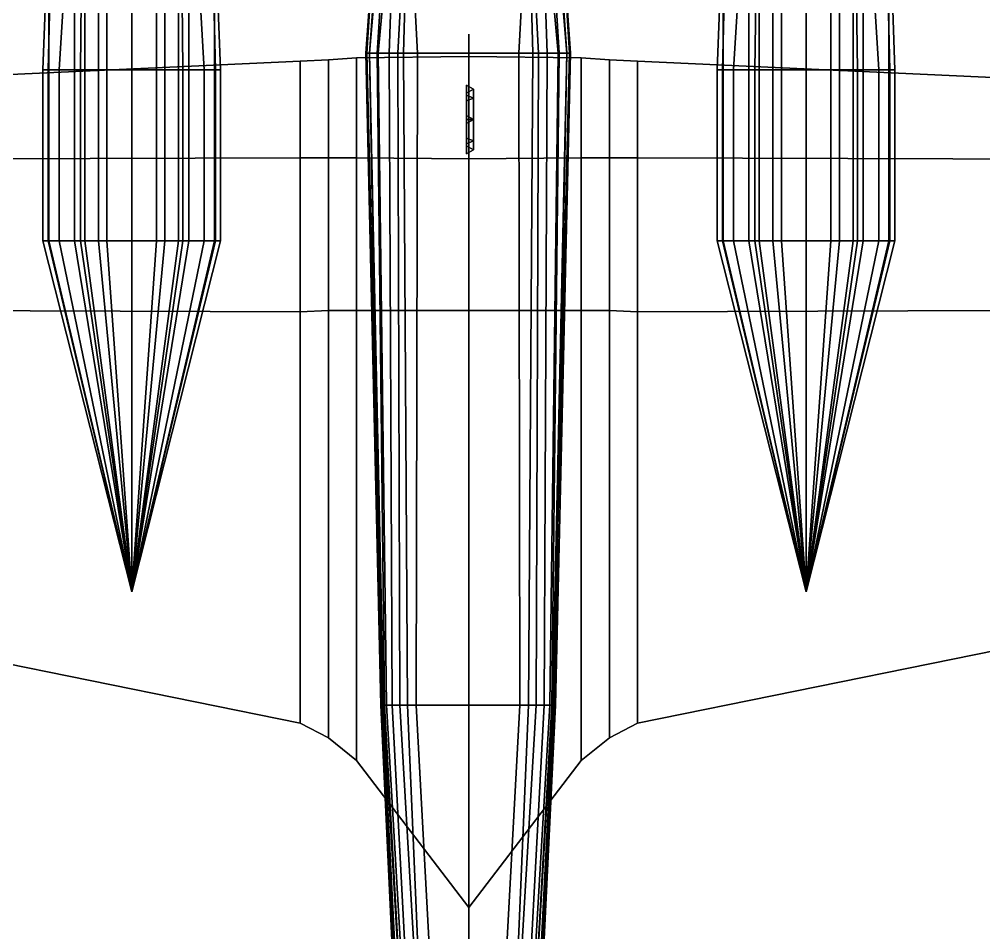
# Model space of a CAD drawing. Header units: millimetres. Extents: x -13.2 to 13.2, y -11.3 to 32.9.
# Drawn here: x -4 to 4.58, y -2.17 to 5.95 of the extents above; entities that cross this region are included whole.
import ezdxf

# ---------------------------------------------------------------- set-up
doc = ezdxf.new("R2010")
doc.units = ezdxf.units.MM
doc.layers.add('w1', color=5, linetype='Continuous')
doc.layers.add('w2', color=5, linetype='Continuous')

msp = doc.modelspace()

# ---------------------------------------------------------------- linework, layer by layer
for points in [[(-0.7979750000000027, 7.287695000000002, -0.6321549999999991), (-0.744110000000008, 7.287695000000002, -1.124635), (-0.8835570000000118, 5.650000000000003, -0.9711539999999996), (-0.9169610000000051, 5.650000000000004, -0.7623789999999995)], [(-0.8056699999999957, 7.287695000000002, 0.03730999999999995), (-0.7979750000000027, 7.287695000000002, -0.6321549999999991), (-0.9169610000000051, 5.650000000000004, -0.7623789999999995), (-0.9086100000000127, 5.650000000000004, 0.3650060000000002)], [(-0.7671950000000088, 7.287695000000002, 0.6221299999999998), (-0.8056699999999957, 7.287695000000002, 0.03730999999999995), (-0.9086100000000127, 5.650000000000004, 0.3650060000000002), (-0.8835570000000118, 5.650000000000003, 0.7825560000000005)], [(-0.744110000000008, 7.287695000000002, -1.124635), (-0.7133299999999922, 7.287695000000002, -1.216974999999999), (-0.8167490000000015, 5.650000000000003, -1.071366), (-0.8835570000000118, 5.650000000000003, -0.9711539999999996)], [(-0.6556175000000011, 7.287695000000002, 0.8760649999999999), (-0.7671950000000088, 7.287695000000002, 0.6221299999999998), (-0.8835570000000118, 5.650000000000003, 0.7825560000000005), (-0.808398000000009, 5.650000000000003, 0.9579270000000006)], [(-0.7133299999999922, 7.287695000000002, -1.216974999999999), (-0.6517700000000045, 7.287695000000002, -1.293925), (-0.7081860000000053, 5.650000000000003, -1.129822999999999), (-0.8167490000000015, 5.650000000000003, -1.071366)], [(-0.5440399999999932, 7.287695000000002, 1.13), (-0.6556175000000011, 7.287695000000002, 0.8760649999999999), (-0.808398000000009, 5.650000000000003, 0.9579270000000006), (-0.6330270000000024, 5.650000000000003, 1.091543000000001)], [(-0.6517700000000045, 7.287695000000002, -1.293925), (-0.5363450000000002, 7.287695000000002, -1.340095), (-0.5829210000000006, 5.650000000000003, -1.179928999999999), (-0.7081860000000053, 5.650000000000003, -1.129822999999999)], [(-0.5440399999999932, 7.287695000000002, 1.13), (-0.5440399999999932, 7.287695000000002, 1.13), (-0.6330270000000024, 5.650000000000003, 1.091543000000001), (-0.4576560000000195, 5.650000000000003, 1.149999999999999)], [(0.5695170000000015, 5.650000000000003, -1.179928999999999), (-0.5829210000000006, 5.650000000000003, -1.179928999999999), (-0.5363450000000002, 7.287695000000002, -1.340095), (0.5255650000000017, 7.287695000000002, -1.340095)], [(0.5332599999999892, 7.287695000000002, 1.13), (-0.5440399999999932, 7.287695000000002, 1.13), (-0.4576560000000195, 5.650000000000003, 1.149999999999999), (0.4442520000000146, 5.650000000000003, 1.149999999999999)], [(0.4442520000000146, 5.650000000000003, 1.149999999999999), (0.6196229999999975, 5.650000000000003, 1.091543000000001), (0.5332599999999892, 7.287695000000002, 1.13)], [(0.6947820000000003, 5.650000000000004, -1.129822999999999), (0.5695170000000015, 5.650000000000003, -1.179928999999999), (0.5255650000000017, 7.287695000000002, -1.340095), (0.6409900000000007, 7.287695000000002, -1.293925)], [(0.6196229999999975, 5.650000000000003, 1.091543000000001), (0.7949940000000041, 5.650000000000004, 0.9579270000000006), (0.6448374999999975, 7.287695000000009, 0.8760649999999999), (0.5332599999999892, 7.287695000000002, 1.13)], [(0.8033449999999965, 5.650000000000004, -1.071366), (0.6947820000000003, 5.650000000000004, -1.129822999999999), (0.6409900000000007, 7.287695000000002, -1.293925), (0.7025499999999884, 7.287695000000002, -1.216974999999999)], [(0.7949940000000041, 5.650000000000004, 0.9579270000000006), (0.8701530000000072, 5.650000000000004, 0.7825560000000005), (0.7564150000000051, 7.287695000000002, 0.6221299999999998), (0.6448374999999975, 7.287695000000009, 0.8760649999999999)], [(0.8701530000000072, 5.650000000000004, -0.9711539999999996), (0.8033449999999965, 5.650000000000004, -1.071366), (0.7025499999999884, 7.287695000000002, -1.216974999999999), (0.7333300000000041, 7.287695000000002, -1.124635)], [(0.9035570000000005, 5.650000000000004, -0.7623789999999996), (0.8701530000000072, 5.650000000000004, -0.9711539999999996), (0.7333300000000041, 7.287695000000002, -1.124635), (0.7871949999999991, 7.287695000000002, -0.6321549999999991)], [(0.8701530000000072, 5.650000000000004, 0.7825560000000005), (0.895206000000008, 5.650000000000004, 0.3650060000000002), (0.794889999999992, 7.287695000000002, 0.03730999999999995), (0.7564150000000051, 7.287695000000002, 0.6221299999999998)], [(0.895206000000008, 5.650000000000004, 0.3650060000000002), (0.9035570000000005, 5.650000000000004, -0.7623789999999996), (0.7871949999999991, 7.287695000000002, -0.6321549999999991), (0.794889999999992, 7.287695000000002, 0.03730999999999995)], [(1.584979435025058e-15, 5.69, 1.14), (1.600899317624749e-15, 5.82, 1.14), (1.599674711270926e-15, 5.81, 2.06), (1.588653254086525e-15, 5.72, 2.06)], [(1.588653254086525e-15, 5.72, 2.06), (1.599674711270926e-15, 5.81, 2.06), (1.600899317624749e-15, 5.82, 1.14), (1.584979435025058e-15, 5.69, 1.14)], [(3.653680331867735e-16, -4.269211774718446, 2.155302274511271), (1.588630792031113e-15, 5.71981657734061, 2.054375038445365), (1.588460099895538e-15, 5.718422724246174, 2.011630210215992), (3.65524390926923e-16, -4.267934974711151, 2.115295874282725)], [(3.65524390926923e-16, -4.267934974711151, 2.115295874282725), (1.588460099895538e-15, 5.718422724246174, 2.011630210215992), (1.588630792031113e-15, 5.71981657734061, 2.054375038445365), (3.653680331867735e-16, -4.269211774718446, 2.155302274511271)], [(-0.9086100000000127, 5.650000000000004, 0.3650060000000002), (-0.9169610000000051, 5.650000000000004, -0.7623789999999995), (-0.7849640000000125, -0.1499999999999981, -0.4825040000000005), (-0.7678680000000038, -0.1499999999999981, 0.6714759999999993)], [(-0.9169610000000051, 5.650000000000004, -0.7623789999999995), (-0.8835570000000118, 5.650000000000004, -0.9711539999999996), (-0.7764160000000203, -0.1499999999999981, -0.6534639999999998), (-0.7849640000000125, -0.1499999999999981, -0.4825040000000005)], [(-0.8835570000000118, 5.650000000000004, 0.7825560000000005), (-0.9086100000000127, 5.650000000000004, 0.3650060000000002), (-0.7678680000000038, -0.1499999999999981, 0.6714759999999993), (-0.7593200000000115, -0.1499999999999981, 0.919368)], [(-0.808398000000009, 5.650000000000004, 0.9579270000000006), (-0.8835570000000118, 5.650000000000004, 0.7825560000000005), (-0.7593200000000115, -0.1499999999999981, 0.919368), (-0.7336760000000107, -0.1499999999999981, 1.004848)], [(-0.8835570000000118, 5.650000000000004, -0.9711539999999996), (-0.8167490000000015, 5.650000000000004, -1.071366), (-0.7507720000000193, -0.1499999999999981, -0.7474919999999994), (-0.7764160000000203, -0.1499999999999981, -0.6534639999999998)], [(-0.8167490000000015, 5.650000000000004, -1.071366), (-0.7081860000000053, 5.650000000000004, -1.129822999999999), (-0.6823880000000087, -0.1499999999999981, -0.8244239999999992), (-0.7507720000000193, -0.1499999999999981, -0.7474919999999994)], [(-0.6330270000000024, 5.650000000000004, 1.091543000000001), (-0.808398000000009, 5.650000000000004, 0.9579270000000006), (-0.7336760000000107, -0.1499999999999981, 1.004848), (-0.6140040000000223, -0.1499999999999981, 1.141616)], [(-0.7081860000000053, 5.650000000000004, -1.129822999999999), (-0.5829210000000006, 5.650000000000004, -1.179928999999999), (-0.5456200000000115, -0.1499999999999981, -0.9099040000000005), (-0.6823880000000087, -0.1499999999999981, -0.8244239999999992)], [(-0.4576560000000195, 5.650000000000004, 1.149999999999999), (-0.6330270000000024, 5.650000000000004, 1.091543000000001), (-0.6140040000000223, -0.1499999999999981, 1.141616), (-0.4686880000000087, -0.1499999999999981, 1.21)], [(0.5314279999999989, -0.1499999999999982, -0.9099040000000005), (-0.5456200000000115, -0.1499999999999981, -0.9099040000000005), (-0.5829210000000006, 5.650000000000004, -1.179928999999999), (0.5695169999999956, 5.650000000000004, -1.179928999999999)], [(0.4442520000000146, 5.650000000000004, 1.149999999999999), (-0.4576560000000195, 5.650000000000004, 1.149999999999999), (-0.4686880000000087, -0.1499999999999981, 1.21), (0.4544959999999959, -0.1499999999999981, 1.21)], [(0.4544959999999959, -0.1499999999999981, 1.21), (0.5998120000000157, -0.1499999999999982, 1.141616), (0.6196229999999975, 5.650000000000004, 1.091543000000001), (0.4442520000000146, 5.650000000000004, 1.149999999999999)], [(0.6681960000000021, -0.1499999999999982, -0.8244239999999992), (0.5314279999999989, -0.1499999999999982, -0.9099040000000005), (0.5695169999999956, 5.650000000000004, -1.179928999999999), (0.6947820000000003, 5.650000000000004, -1.129822999999999)], [(0.5998120000000157, -0.1499999999999982, 1.141616), (0.7194840000000039, -0.1499999999999982, 1.004848), (0.7949940000000041, 5.650000000000004, 0.9579270000000006), (0.6196229999999975, 5.650000000000004, 1.091543000000001)], [(0.7365800000000128, -0.1499999999999982, -0.7474919999999994), (0.6681960000000021, -0.1499999999999982, -0.8244239999999992), (0.6947820000000003, 5.650000000000004, -1.129822999999999), (0.8033449999999965, 5.650000000000004, -1.071366)], [(0.7194840000000039, -0.1499999999999982, 1.004848), (0.745128000000005, -0.1499999999999982, 0.919368), (0.8701530000000072, 5.650000000000004, 0.7825560000000005), (0.7949940000000041, 5.650000000000004, 0.9579270000000006)], [(0.7622240000000137, -0.1499999999999982, -0.6534639999999998), (0.7365800000000128, -0.1499999999999982, -0.7474919999999994), (0.8033449999999965, 5.650000000000004, -1.071366), (0.8701530000000072, 5.650000000000004, -0.9711539999999996)], [(0.745128000000005, -0.1499999999999982, 0.919368), (0.7536759999999972, -0.1499999999999982, 0.6714759999999993), (0.895206000000008, 5.650000000000004, 0.3650060000000002), (0.8701530000000072, 5.650000000000004, 0.7825560000000005)], [(0.7536759999999972, -0.1499999999999982, 0.6714759999999993), (0.7707720000000059, -0.1499999999999982, -0.4825040000000005), (0.9035570000000005, 5.650000000000004, -0.7623789999999996), (0.895206000000008, 5.650000000000004, 0.3650060000000002)], [(0.7707720000000059, -0.1499999999999982, -0.4825040000000005), (0.7622240000000137, -0.1499999999999982, -0.6534639999999998), (0.8701530000000072, 5.650000000000004, -0.9711539999999996), (0.9035570000000005, 5.650000000000004, -0.7623789999999996)], [(-0.01999999999999937, 5.295358983848622, 1.55), (-0.01999999999999936, 5.364641016151378, 1.55), (-0.01999999999999937, 5.275413728348199, 1.334586271651801), (-0.01999999999999938, 5.226423933492535, 1.383576066507465)], [(-0.01999999999999936, 5.364641016151378, 1.55), (0.04000000000000069, 5.33, 1.55), (0.04000000000000068, 5.250918830920368, 1.359081169079633), (-0.01999999999999937, 5.275413728348199, 1.334586271651801)], [(-0.01999999999999938, 5.226423933492536, 1.716423933492536), (-0.01999999999999937, 5.2754137283482, 1.7654137283482), (-0.01999999999999936, 5.364641016151378, 1.55), (-0.01999999999999937, 5.295358983848622, 1.55)], [(-0.01999999999999937, 5.2754137283482, 1.7654137283482), (0.04000000000000068, 5.250918830920368, 1.740918830920368), (0.04000000000000069, 5.33, 1.55), (-0.01999999999999936, 5.364641016151378, 1.55)], [(0.04000000000000069, 5.33, 1.55), (-0.01999999999999937, 5.295358983848622, 1.55), (-0.01999999999999938, 5.226423933492535, 1.383576066507465), (0.04000000000000068, 5.250918830920368, 1.359081169079633)], [(0.04000000000000068, 5.250918830920368, 1.740918830920368), (-0.01999999999999938, 5.226423933492536, 1.716423933492536), (-0.01999999999999937, 5.295358983848622, 1.55), (0.04000000000000069, 5.33, 1.55)], [(-0.01999999999999938, 5.226423933492535, 1.383576066507465), (-0.01999999999999937, 5.275413728348199, 1.334586271651801), (-0.0199999999999994, 5.06, 1.245358983848623), (-0.0199999999999994, 5.06, 1.314641016151379)], [(-0.01999999999999937, 5.275413728348199, 1.334586271651801), (0.04000000000000068, 5.250918830920368, 1.359081169079633), (0.04000000000000088, 5.06, 1.280000000000001), (-0.0199999999999994, 5.06, 1.245358983848623)], [(-0.0199999999999994, 5.06, 1.785358983848622), (-0.0199999999999994, 5.06, 1.854641016151377), (-0.01999999999999937, 5.2754137283482, 1.7654137283482), (-0.01999999999999938, 5.226423933492536, 1.716423933492536)], [(-0.0199999999999994, 5.06, 1.854641016151377), (0.04000000000000065, 5.06, 1.819999999999999), (0.04000000000000068, 5.250918830920368, 1.740918830920368), (-0.01999999999999937, 5.2754137283482, 1.7654137283482)], [(0.04000000000000068, 5.250918830920368, 1.359081169079633), (-0.01999999999999938, 5.226423933492535, 1.383576066507465), (-0.0199999999999994, 5.06, 1.314641016151379), (0.04000000000000088, 5.06, 1.280000000000001)], [(0.04000000000000065, 5.06, 1.819999999999999), (-0.0199999999999994, 5.06, 1.785358983848622), (-0.01999999999999938, 5.226423933492536, 1.716423933492536), (0.04000000000000068, 5.250918830920368, 1.740918830920368)], [(0.04000000000000062, 5.06, 1.15), (-0.01999999999999936, 5.094641016151378, 1.15), (-0.01999999999999936, 5.094641016151378, 1.259707762552909), (0.04000000000000062, 5.06, 1.280000000000001)], [(-0.01999999999999936, 5.094641016151378, 1.15), (-0.01999999999999941, 5.025358983848623, 1.15), (-0.01999999999999941, 5.025358983848623, 1.25970776255291), (-0.01999999999999936, 5.094641016151378, 1.259707762552909)], [(-0.01999999999999941, 5.025358983848623, 1.15), (0.04000000000000062, 5.06, 1.15), (0.04000000000000062, 5.06, 1.280000000000001), (-0.01999999999999941, 5.025358983848623, 1.25970776255291)], [(0.04000000000000088, 5.06, 1.280000000000001), (-0.0199999999999994, 5.06, 1.314641016151379), (-0.01999999999999942, 4.893576066507464, 1.383576066507465), (0.04000000000000063, 4.869081169079633, 1.359081169079633)], [(-0.0199999999999994, 5.06, 1.314641016151379), (-0.0199999999999994, 5.06, 1.245358983848623), (-0.01999999999999942, 4.844586271651801, 1.334586271651801), (-0.01999999999999942, 4.893576066507464, 1.383576066507465)], [(-0.0199999999999994, 5.06, 1.245358983848623), (0.04000000000000088, 5.06, 1.280000000000001), (0.04000000000000063, 4.869081169079633, 1.359081169079633), (-0.01999999999999942, 4.844586271651801, 1.334586271651801)], [(0.04000000000000063, 4.869081169079634, 1.740918830920368), (-0.01999999999999942, 4.893576066507466, 1.716423933492535), (-0.0199999999999994, 5.06, 1.785358983848622), (0.04000000000000065, 5.06, 1.819999999999999)], [(-0.01999999999999942, 4.893576066507466, 1.716423933492535), (-0.01999999999999942, 4.844586271651802, 1.765413728348199), (-0.0199999999999994, 5.06, 1.854641016151377), (-0.0199999999999994, 5.06, 1.785358983848622)], [(-0.01999999999999942, 4.844586271651802, 1.765413728348199), (0.04000000000000063, 4.869081169079634, 1.740918830920368), (0.04000000000000065, 5.06, 1.819999999999999), (-0.0199999999999994, 5.06, 1.854641016151377)], [(0.04000000000000063, 4.869081169079633, 1.359081169079633), (-0.01999999999999942, 4.893576066507464, 1.383576066507465), (-0.01999999999999943, 4.824641016151379, 1.55), (0.0400000000000004, 4.790000000000001, 1.55)], [(-0.01999999999999942, 4.893576066507464, 1.383576066507465), (-0.01999999999999942, 4.844586271651801, 1.334586271651801), (-0.01999999999999943, 4.755358983848623, 1.55), (-0.01999999999999943, 4.824641016151379, 1.55)], [(0.0400000000000004, 4.790000000000001, 1.55), (-0.01999999999999943, 4.824641016151379, 1.55), (-0.01999999999999942, 4.893576066507466, 1.716423933492535), (0.04000000000000063, 4.869081169079634, 1.740918830920368)], [(-0.01999999999999943, 4.824641016151379, 1.55), (-0.01999999999999943, 4.755358983848623, 1.55), (-0.01999999999999942, 4.844586271651802, 1.765413728348199), (-0.01999999999999942, 4.893576066507466, 1.716423933492535)], [(-0.01999999999999942, 4.844586271651801, 1.334586271651801), (0.04000000000000063, 4.869081169079633, 1.359081169079633), (0.0400000000000004, 4.790000000000001, 1.55), (-0.01999999999999943, 4.755358983848623, 1.55)], [(-0.01999999999999943, 4.755358983848623, 1.55), (0.0400000000000004, 4.790000000000001, 1.55), (0.04000000000000063, 4.869081169079634, 1.740918830920368), (-0.01999999999999942, 4.844586271651802, 1.765413728348199)], [(-0.7849640000000125, -0.1499999999999981, -0.4825040000000005), (-0.7764160000000203, -0.1499999999999981, -0.6534639999999998), (-0.5952200000000046, -3.759999999999998, -0.4664499999999991), (-0.6135600000000141, -3.759999999999998, -0.3747499999999995)], [(-0.7678680000000038, -0.1499999999999981, 0.6714759999999993), (-0.7849640000000125, -0.1499999999999981, -0.4825040000000005), (-0.6135600000000141, -3.759999999999998, -0.3747499999999995), (-0.586050000000013, -3.759999999999998, 0.6522899999999998)], [(-0.7764160000000203, -0.1499999999999981, -0.6534639999999998), (-0.7507720000000193, -0.1499999999999981, -0.7474919999999994), (-0.5493700000000203, -3.759999999999998, -0.5489800000000007), (-0.5952200000000046, -3.759999999999998, -0.4664499999999991)], [(-0.7593200000000115, -0.1499999999999981, 0.919368), (-0.7678680000000038, -0.1499999999999981, 0.6714759999999993), (-0.586050000000013, -3.759999999999998, 0.6522899999999998), (-0.5493700000000203, -3.759999999999998, 0.9182200000000007)], [(-0.7336760000000107, -0.1499999999999981, 1.004848), (-0.7593200000000115, -0.1499999999999981, 0.919368), (-0.5493700000000203, -3.759999999999998, 0.9182200000000007), (-0.5218600000000193, -3.759999999999998, 1.00992)], [(-0.7507720000000193, -0.1499999999999981, -0.7474919999999994), (-0.6823880000000087, -0.1499999999999981, -0.8244239999999992), (-0.4943500000000182, -3.759999999999998, -0.5948299999999997), (-0.5493700000000203, -3.759999999999998, -0.5489800000000007)], [(-0.6140040000000223, -0.1499999999999981, 1.141616), (-0.7336760000000107, -0.1499999999999981, 1.004848), (-0.5218600000000193, -3.759999999999998, 1.00992), (-0.4026500000000234, -3.759999999999998, 1.15664)], [(-0.6823880000000087, -0.1499999999999981, -0.8244239999999992), (-0.5456200000000115, -0.1499999999999981, -0.9099040000000005), (-0.3934800000000057, -3.759999999999998, -0.64985), (-0.4943500000000182, -3.759999999999998, -0.5948299999999997)], [(-0.4686880000000087, -0.1499999999999981, 1.21), (-0.6140040000000223, -0.1499999999999981, 1.141616), (-0.4026500000000234, -3.759999999999998, 1.15664), (-0.2742700000000098, -3.759999999999998, 1.23)], [(0.3767999999999975, -3.759999999999998, -0.64985), (-0.3934800000000057, -3.759999999999998, -0.64985), (-0.5456200000000115, -0.1499999999999981, -0.9099040000000005), (0.5314279999999989, -0.1499999999999982, -0.9099040000000005)], [(0.4544959999999959, -0.1499999999999981, 1.21), (-0.4686880000000087, -0.1499999999999981, 1.21), (-0.2742700000000098, -3.759999999999998, 1.23), (0.2575900000000017, -3.759999999999998, 1.23)], [(0.2575900000000017, -3.759999999999998, 1.23), (0.3859700000000152, -3.759999999999998, 1.15664), (0.5998120000000157, -0.1499999999999982, 1.141616), (0.4544959999999959, -0.1499999999999981, 1.21)], [(0.4776700000000099, -3.759999999999998, -0.5948299999999997), (0.3767999999999975, -3.759999999999998, -0.64985), (0.5314279999999989, -0.1499999999999982, -0.9099040000000005), (0.6681960000000021, -0.1499999999999982, -0.8244239999999992)], [(0.3859700000000152, -3.759999999999998, 1.15664), (0.5051800000000111, -3.759999999999998, 1.00992), (0.7194840000000039, -0.1499999999999982, 1.004848), (0.5998120000000157, -0.1499999999999982, 1.141616)], [(0.5326900000000121, -3.759999999999998, -0.5489800000000007), (0.4776700000000099, -3.759999999999998, -0.5948299999999997), (0.6681960000000021, -0.1499999999999982, -0.8244239999999992), (0.7365800000000128, -0.1499999999999982, -0.7474919999999994)], [(0.5051800000000111, -3.759999999999998, 1.00992), (0.5326900000000121, -3.759999999999998, 0.9182200000000007), (0.745128000000005, -0.1499999999999982, 0.919368), (0.7194840000000039, -0.1499999999999982, 1.004848)], [(0.5785399999999964, -3.759999999999998, -0.4664499999999991), (0.5326900000000121, -3.759999999999998, -0.5489800000000007), (0.7365800000000128, -0.1499999999999982, -0.7474919999999994), (0.7622240000000137, -0.1499999999999982, -0.6534639999999998)], [(0.5326900000000121, -3.759999999999998, 0.9182200000000007), (0.5693700000000048, -3.759999999999998, 0.6522899999999998), (0.7536759999999972, -0.1499999999999982, 0.6714759999999993), (0.745128000000005, -0.1499999999999982, 0.919368)], [(0.5693700000000048, -3.759999999999998, 0.6522899999999998), (0.5968800000000059, -3.759999999999998, -0.3747499999999995), (0.7707720000000059, -0.1499999999999982, -0.4825040000000005), (0.7536759999999972, -0.1499999999999982, 0.6714759999999993)], [(0.5968800000000059, -3.759999999999998, -0.3747499999999995), (0.5785399999999964, -3.759999999999998, -0.4664499999999991), (0.7622240000000137, -0.1499999999999982, -0.6534639999999998), (0.7707720000000059, -0.1499999999999982, -0.4825040000000005)]]:
    msp.add_3dface(points)
at = {"layer": 'w1'}
for points in [[(2.263091000000005, 5.502992999999997, -1.071803000000001), (2.209912000000005, 5.502992999999997, -0.7071470000000004), (2.232703000000003, 6.125946999999997, -0.6691619999999998), (2.263091000000005, 6.125946999999997, -1.033818)], [(2.209912000000005, 5.502992999999997, -0.7071470000000004), (2.255494000000003, 5.502992999999997, -0.3652819999999983), (2.270688000000002, 6.125946999999997, -0.3272969999999977), (2.232703000000003, 6.125946999999997, -0.6691619999999998)], [(2.255494000000003, 5.502992999999997, -0.3652819999999983), (2.354255000000003, 5.502992999999997, -0.02341699999999874), (2.392240000000003, 6.125946999999997, 0.01456800000000181), (2.270688000000002, 6.125946999999997, -0.3272969999999977)], [(2.491001000000002, 5.502992999999997, -1.375683), (2.263091000000005, 5.502992999999997, -1.071803000000001), (2.263091000000005, 6.125946999999997, -1.033818), (2.491001000000002, 6.125946999999997, -1.337697999999999)], [(2.354255000000003, 5.502992999999997, -0.02341699999999874), (2.544180000000003, 5.502992999999997, 0.2500750000000008), (2.551777000000004, 6.125946999999997, 0.227284), (2.392240000000003, 6.125946999999997, 0.01456800000000181)], [(2.582165000000003, 5.502992999999997, -1.451653000000001), (2.491001000000002, 5.502992999999997, -1.375683), (2.491001000000002, 6.125946999999997, -1.337697999999999), (2.582165000000003, 6.125946999999997, -1.413668)], [(2.779687000000004, 6.125946999999997, 0.3716270000000009), (2.551777000000004, 6.125946999999997, 0.227284), (2.544180000000003, 5.502992999999997, 0.2500750000000008), (2.779687000000004, 5.502992999999997, 0.4096120000000015)], [(2.703717000000003, 5.502992999999997, -1.489637999999998), (2.582165000000003, 5.502992999999997, -1.451653000000001), (2.582165000000003, 6.125946999999997, -1.413668), (2.703717000000003, 6.125946999999997, -1.451652999999998)], [(3.000000000000004, 5.502992999999997, -1.520026000000001), (2.703717000000003, 5.502992999999997, -1.489637999999998), (2.703717000000003, 6.125946999999997, -1.451652999999998), (3.000000000000004, 6.125946999999997, -1.482041)], [(3.000000000000006, 6.125946999999997, 0.4096120000000015), (2.779687000000004, 6.125946999999997, 0.3716270000000009), (2.779687000000004, 5.502992999999997, 0.4096120000000015), (2.999999999999996, 5.502992999999997, 0.4400000000000008)], [(3.000000000000004, 6.125946999999997, -1.482041), (3.296282999999999, 6.125946999999997, -1.451652999999998), (3.296282999999999, 5.502992999999997, -1.489637999999998), (3.000000000000004, 5.502992999999997, -1.520026000000001)], [(2.999999999999996, 5.502992999999997, 0.4400000000000008), (3.220312999999997, 5.502992999999997, 0.4096120000000015), (3.220312999999997, 6.125946999999997, 0.3716270000000009), (3.000000000000006, 6.125946999999997, 0.4096120000000015)], [(3.220312999999997, 5.502992999999997, 0.4096120000000015), (3.455819999999999, 5.502992999999997, 0.2500750000000008), (3.448222999999998, 6.125946999999997, 0.227284), (3.220312999999997, 6.125946999999997, 0.3716270000000009)], [(3.296282999999999, 6.125946999999997, -1.451652999999998), (3.417834999999998, 6.125946999999997, -1.413668), (3.417834999999998, 5.502992999999997, -1.451653000000001), (3.296282999999999, 5.502992999999997, -1.489637999999998)], [(3.417834999999998, 6.125946999999997, -1.413668), (3.508998999999999, 6.125946999999997, -1.337697999999999), (3.508998999999999, 5.502992999999997, -1.375683), (3.417834999999998, 5.502992999999997, -1.451653000000001)], [(3.607759999999999, 6.125946999999997, 0.01456800000000181), (3.448222999999998, 6.125946999999997, 0.227284), (3.455819999999999, 5.502992999999997, 0.2500750000000008), (3.645744999999999, 5.502992999999996, -0.02341699999999874)], [(3.508998999999999, 6.125946999999997, -1.337697999999999), (3.736908999999997, 6.125946999999996, -1.033818), (3.736908999999997, 5.502992999999996, -1.071803000000001), (3.508998999999999, 5.502992999999997, -1.375683)], [(3.729311999999999, 6.125946999999996, -0.3272969999999977), (3.607759999999999, 6.125946999999997, 0.01456800000000181), (3.645744999999999, 5.502992999999996, -0.02341699999999874), (3.744505999999999, 5.502992999999996, -0.3652819999999983)], [(3.767296999999999, 6.125946999999996, -0.6691619999999998), (3.729311999999999, 6.125946999999996, -0.3272969999999977), (3.744505999999999, 5.502992999999996, -0.3652819999999983), (3.790087999999997, 5.502992999999996, -0.7071470000000004)], [(3.736908999999997, 6.125946999999996, -1.033818), (3.767296999999999, 6.125946999999996, -0.6691619999999998), (3.790087999999997, 5.502992999999996, -0.7071470000000004), (3.736908999999997, 5.502992999999996, -1.071803000000001)], [(1.000000000000002, 5.61, 0.009999999999998899), (1.576407190548301e-15, 5.62, 0.009999999999998899), (1.464968012350465e-15, 4.71, 0.4399999999999977), (1.000000000000002, 4.72, 0.4399999999999977)], [(1.000000000000002, 4.72, -0.7200000000000024), (1.464968012350465e-15, 4.71, -0.7600000000000033), (1.576407190548301e-15, 5.62, 0.009999999999998899), (1.000000000000002, 5.61, 0.009999999999998899)], [(1.250000000000002, 5.59, 0.009999999999998899), (1.000000000000002, 5.61, 0.009999999999998899), (1.000000000000002, 4.72, 0.4399999999999977), (1.250000000000002, 4.72, 0.4399999999999977)], [(1.250000000000002, 4.72, -0.7100000000000017), (1.000000000000002, 4.72, -0.7200000000000024), (1.000000000000002, 5.61, 0.009999999999998899), (1.250000000000002, 5.59, 0.009999999999998899)], [(1.500000000000002, 5.58, 0.009999999999998899), (1.250000000000002, 5.59, 0.009999999999998899), (1.250000000000002, 4.72, 0.4399999999999977), (1.500000000000002, 4.72, 0.4399999999999977)], [(1.500000000000002, 4.72, -0.700000000000002), (1.250000000000002, 4.72, -0.7100000000000017), (1.250000000000002, 5.59, 0.009999999999998899), (1.500000000000002, 5.58, 0.009999999999998899)], [(7.110000000000001, 5.319999999999999, 0.1899999999999995), (1.500000000000002, 5.58, 0.009999999999998899), (1.500000000000002, 4.72, 0.4399999999999977), (7.110000000000001, 4.699999999999999, 0.54)], [(7.110000000000001, 4.699999999999999, -0.2199999999999998), (1.500000000000002, 4.72, -0.700000000000002), (1.500000000000002, 5.58, 0.009999999999998899), (7.110000000000001, 5.319999999999999, 0.1899999999999995)], [(2.209912000000004, 3.98, -0.7071470000000004), (2.255494000000003, 3.98, -0.3652819999999983), (2.255494000000003, 5.502992999999997, -0.3652819999999983), (2.209912000000005, 5.502992999999997, -0.7071470000000004)], [(2.263091000000004, 3.98, -1.071803000000001), (2.209912000000004, 3.98, -0.7071470000000004), (2.209912000000005, 5.502992999999997, -0.7071470000000004), (2.263091000000005, 5.502992999999997, -1.071803000000001)], [(2.255494000000003, 3.98, -0.3652819999999983), (2.354255000000002, 3.98, -0.02341699999999874), (2.354255000000003, 5.502992999999997, -0.02341699999999874), (2.255494000000003, 5.502992999999997, -0.3652819999999983)], [(2.491001000000002, 3.98, -1.375683), (2.263091000000004, 3.98, -1.071803000000001), (2.263091000000005, 5.502992999999997, -1.071803000000001), (2.491001000000002, 5.502992999999997, -1.375683)], [(2.354255000000002, 3.98, -0.02341699999999874), (2.544180000000002, 3.98, 0.2500750000000008), (2.544180000000003, 5.502992999999997, 0.2500750000000008), (2.354255000000003, 5.502992999999997, -0.02341699999999874)], [(2.582165000000003, 3.98, -1.451653000000001), (2.491001000000002, 3.98, -1.375683), (2.491001000000002, 5.502992999999997, -1.375683), (2.582165000000003, 5.502992999999997, -1.451653000000001)], [(2.779687000000004, 5.502992999999997, 0.4096120000000015), (2.544180000000003, 5.502992999999997, 0.2500750000000008), (2.544180000000002, 3.98, 0.2500750000000008), (2.779687000000004, 3.98, 0.4096120000000015)], [(2.703717000000002, 3.98, -1.489637999999998), (2.582165000000003, 3.98, -1.451653000000001), (2.582165000000003, 5.502992999999997, -1.451653000000001), (2.703717000000003, 5.502992999999997, -1.489637999999998)], [(2.999999999999998, 3.98, -1.520026000000001), (2.703717000000002, 3.98, -1.489637999999998), (2.703717000000003, 5.502992999999997, -1.489637999999998), (2.999999999999998, 5.502992999999997, -1.520026000000001)], [(3.000000000000006, 5.502992999999997, 0.4400000000000008), (2.779687000000004, 5.502992999999997, 0.4096120000000015), (2.779687000000004, 3.98, 0.4096120000000015), (3.000000000000006, 3.98, 0.4400000000000008)], [(2.999999999999998, 5.502992999999997, -1.520026000000001), (3.296282999999999, 5.502992999999997, -1.489637999999998), (3.296282999999996, 3.98, -1.489637999999998), (2.999999999999998, 3.98, -1.520026000000001)], [(3.000000000000006, 3.98, 0.4400000000000008), (3.220312999999994, 3.98, 0.4096120000000015), (3.220312999999997, 5.502992999999997, 0.4096120000000015), (3.000000000000006, 5.502992999999997, 0.4400000000000008)], [(3.220312999999994, 3.98, 0.4096120000000015), (3.455819999999996, 3.98, 0.2500750000000008), (3.455819999999999, 5.502992999999997, 0.2500750000000008), (3.220312999999997, 5.502992999999997, 0.4096120000000015)], [(3.296282999999999, 5.502992999999997, -1.489637999999998), (3.417834999999998, 5.502992999999997, -1.451653000000001), (3.417834999999998, 3.98, -1.451653000000001), (3.296282999999996, 3.98, -1.489637999999998)], [(3.417834999999998, 5.502992999999997, -1.451653000000001), (3.508998999999999, 5.502992999999997, -1.375683), (3.508998999999996, 3.98, -1.375683), (3.417834999999998, 3.98, -1.451653000000001)], [(3.645744999999999, 5.502992999999996, -0.02341699999999874), (3.455819999999999, 5.502992999999997, 0.2500750000000008), (3.455819999999996, 3.98, 0.2500750000000008), (3.645744999999996, 3.98, -0.02341699999999874)], [(3.508998999999999, 5.502992999999997, -1.375683), (3.736908999999997, 5.502992999999996, -1.071803000000001), (3.736908999999994, 3.98, -1.071803000000001), (3.508998999999996, 3.98, -1.375683)], [(3.744505999999999, 5.502992999999996, -0.3652819999999983), (3.645744999999999, 5.502992999999996, -0.02341699999999874), (3.645744999999996, 3.98, -0.02341699999999874), (3.744505999999998, 3.98, -0.3652819999999983)], [(3.736908999999997, 5.502992999999996, -1.071803000000001), (3.790087999999997, 5.502992999999996, -0.7071470000000004), (3.790087999999994, 3.98, -0.7071470000000004), (3.736908999999994, 3.98, -1.071803000000001)], [(3.790087999999997, 5.502992999999996, -0.7071470000000004), (3.744505999999999, 5.502992999999996, -0.3652819999999983), (3.744505999999998, 3.98, -0.3652819999999983), (3.790087999999994, 3.98, -0.7071470000000004)], [(1.000000000000002, 4.72, 0.4399999999999977), (1.464968012350465e-15, 4.71, 0.4399999999999977), (1.299646154584444e-15, 3.36, 0.4400000000000004), (1.000000000000001, 3.36, 0.4400000000000004)], [(1.299646154584444e-15, 3.36, -0.7600000000000007), (1.464968012350465e-15, 4.71, -0.7600000000000033), (1.000000000000002, 4.72, -0.7200000000000024), (1.000000000000001, 3.36, -0.7199999999999998)], [(1.250000000000002, 4.72, 0.4399999999999977), (1.000000000000002, 4.72, 0.4399999999999977), (1.000000000000001, 3.36, 0.4400000000000004), (1.250000000000001, 3.36, 0.4400000000000004)], [(1.000000000000001, 3.36, -0.7199999999999998), (1.000000000000002, 4.72, -0.7200000000000024), (1.250000000000002, 4.72, -0.7100000000000017), (1.250000000000001, 3.36, -0.71)], [(1.500000000000002, 4.72, 0.4399999999999977), (1.250000000000002, 4.72, 0.4399999999999977), (1.250000000000001, 3.36, 0.4400000000000004), (1.500000000000001, 3.35, 0.4400000000000004)], [(1.250000000000001, 3.36, -0.71), (1.250000000000002, 4.72, -0.7100000000000017), (1.500000000000002, 4.72, -0.700000000000002), (1.500000000000001, 3.35, -0.7000000000000002)], [(7.110000000000001, 4.699999999999999, 0.54), (1.500000000000002, 4.72, 0.4399999999999977), (1.500000000000001, 3.35, 0.4400000000000004), (7.11, 3.369999999999999, 0.5400000000000018)], [(1.500000000000001, 3.35, -0.7000000000000002), (1.500000000000002, 4.72, -0.700000000000002), (7.110000000000001, 4.699999999999999, -0.2199999999999998), (7.11, 3.369999999999999, -0.2199999999999989)], [(3, 0.8599999999999995, -0.3652819999999983), (3, 0.8599999999999995, -0.3652819999999983), (2.255494000000003, 3.980000000000013, -0.3652819999999983), (2.209912000000004, 3.980000000000013, -0.7071470000000004)], [(2.999999999999997, 0.8599999999999995, -0.3652819999999983), (3, 0.8599999999999995, -0.3652819999999983), (2.209912000000004, 3.980000000000013, -0.7071470000000004), (2.263091000000004, 3.980000000000013, -1.071803000000001)], [(3, 0.8599999999999995, -0.3652819999999983), (3, 0.8599999999999995, -0.17), (2.354255000000002, 3.980000000000013, -0.02341699999999869), (2.255494000000003, 3.980000000000013, -0.3652819999999983)], [(2.999999999999997, 0.8599999999999995, -0.3652819999999983), (3, 0.8599999999999995, -0.3652819999999983), (2.263091000000004, 3.980000000000013, -1.071803000000001), (2.491001000000002, 3.980000000000013, -1.375683)], [(3, 0.8599999999999995, -0.17), (3, 0.8599999999999995, -0.17), (2.544180000000002, 3.980000000000013, 0.2500750000000007), (2.354255000000002, 3.980000000000013, -0.02341699999999869)], [(2.999999999999997, 0.8599999999999995, -0.3652819999999983), (3, 0.8599999999999995, -0.3652819999999983), (2.491001000000002, 3.980000000000013, -1.375683), (2.582165000000003, 3.980000000000013, -1.451653000000001)], [(2.779687000000004, 3.980000000000013, 0.4096120000000014), (2.544180000000002, 3.980000000000013, 0.2500750000000007), (3, 0.8599999999999995, -0.17)], [(2.999999999999997, 0.8599999999999995, -0.3652819999999983), (3, 0.8599999999999995, -0.3652819999999983), (2.582165000000003, 3.980000000000013, -1.451653000000001), (2.703717000000002, 3.980000000000013, -1.489637999999998)], [(2.999999999999997, 0.8599999999999995, -0.3652819999999983), (3, 0.8599999999999995, -0.3652819999999983), (2.703717000000002, 3.980000000000013, -1.489637999999998), (2.999999999999998, 3.980000000000013, -1.520026000000001)], [(3.000000000000006, 3.980000000000013, 0.4400000000000008), (2.779687000000004, 3.980000000000013, 0.4096120000000014), (3, 0.8599999999999995, -0.17), (3.000000000000005, 0.8599999999999995, -0.17)], [(3.417834999999998, 3.980000000000013, -1.451653000000001), (3.508998999999999, 3.980000000000013, -1.375683), (3, 0.8599999999999995, -0.3652819999999983), (2.999999999999997, 0.8599999999999995, -0.3652819999999983)], [(2.999999999999998, 3.980000000000013, -1.520026000000001), (3.296282999999999, 3.980000000000013, -1.489637999999998), (3, 0.8599999999999995, -0.3652819999999983), (2.999999999999997, 0.8599999999999995, -0.3652819999999983)], [(3.296282999999999, 3.980000000000013, -1.489637999999998), (3.417834999999998, 3.980000000000013, -1.451653000000001), (3, 0.8599999999999995, -0.3652819999999983), (2.999999999999997, 0.8599999999999995, -0.3652819999999983)], [(3.744505999999998, 3.980000000000013, -0.3652819999999983), (3.645744999999998, 3.980000000000013, -0.02341699999999869), (3, 0.8599999999999995, -0.17), (3, 0.8599999999999995, -0.3652819999999983)], [(3.790087999999997, 3.980000000000013, -0.7071470000000004), (3.744505999999998, 3.980000000000013, -0.3652819999999983), (3, 0.8599999999999995, -0.3652819999999983)], [(3.736908999999997, 3.980000000000013, -1.071803000000001), (3.790087999999997, 3.980000000000013, -0.7071470000000004), (3, 0.8599999999999995, -0.3652819999999983), (2.999999999999997, 0.8599999999999995, -0.3652819999999983)], [(3.508998999999999, 3.980000000000013, -1.375683), (3.736908999999997, 3.980000000000013, -1.071803000000001), (3, 0.8599999999999995, -0.3652819999999983), (2.999999999999997, 0.8599999999999995, -0.3652819999999983)], [(3.000000000000005, 0.8599999999999995, -0.17), (3, 0.8599999999999995, -0.17), (3.220312999999997, 3.980000000000013, 0.4096120000000014), (3.000000000000006, 3.980000000000013, 0.4400000000000008)], [(3, 0.8599999999999995, -0.17), (3, 0.8599999999999995, -0.17), (3.455819999999999, 3.980000000000013, 0.2500750000000007), (3.220312999999997, 3.980000000000013, 0.4096120000000014)], [(3.645744999999998, 3.980000000000013, -0.02341699999999869), (3.455819999999999, 3.980000000000013, 0.2500750000000007), (3, 0.8599999999999995, -0.17)], [(1.000000000000001, 3.36, 0.4400000000000004), (1.299646154584444e-15, 3.36, 0.4400000000000004), (6.493801807047617e-16, -1.95, 0.01000000000000156), (1.000000000000001, -0.6399999999999998, 0.01000000000000156)], [(1.000000000000001, -0.6399999999999998, 0.01000000000000156), (6.493801807047617e-16, -1.95, 0.01000000000000156), (1.299646154584444e-15, 3.36, -0.7600000000000007), (1.000000000000001, 3.36, -0.7199999999999998)], [(1.250000000000001, 3.36, 0.4400000000000004), (1.000000000000001, 3.36, 0.4400000000000004), (1.000000000000001, -0.6399999999999998, 0.01000000000000156), (1.250000000000001, -0.4400000000000006, 0.01000000000000156)], [(1.250000000000001, -0.4400000000000006, 0.01000000000000156), (1.000000000000001, -0.6399999999999998, 0.01000000000000156), (1.000000000000001, 3.36, -0.7199999999999998), (1.250000000000001, 3.36, -0.71)], [(1.500000000000001, 3.35, 0.4400000000000004), (1.250000000000001, 3.36, 0.4400000000000004), (1.250000000000001, -0.4400000000000006, 0.01000000000000156), (1.500000000000001, -0.3099999999999998, 0.01000000000000156)], [(1.500000000000001, -0.3099999999999998, 0.01000000000000156), (1.250000000000001, -0.4400000000000006, 0.01000000000000156), (1.250000000000001, 3.36, -0.71), (1.500000000000001, 3.35, -0.7000000000000002)], [(7.11, 3.369999999999999, 0.5400000000000018), (1.500000000000001, 3.35, 0.4400000000000004), (1.500000000000001, -0.3099999999999998, 0.01000000000000156), (7.11, 0.8299999999999992, 0.1900000000000004)], [(7.11, 0.8299999999999992, 0.1900000000000004), (1.500000000000001, -0.3099999999999998, 0.01000000000000156), (1.500000000000001, 3.35, -0.7000000000000002), (7.11, 3.369999999999999, -0.2199999999999989)]]:
    msp.add_3dface(points, dxfattribs=at)
at = {"layer": 'w2'}
for points in [[(-3.767296999999998, 6.125946999999998, -0.6691619999999998), (-3.729311999999992, 6.125946999999998, -0.3272969999999977), (-3.744506, 5.502992999999998, -0.3652819999999983), (-3.790087999999996, 5.502992999999998, -0.7071470000000004)], [(-3.736908999999996, 6.125946999999998, -1.033818), (-3.767296999999998, 6.125946999999998, -0.6691619999999998), (-3.790087999999996, 5.502992999999998, -0.7071470000000004), (-3.736908999999996, 5.502992999999998, -1.071803000000001)], [(-3.729311999999992, 6.125946999999998, -0.3272969999999977), (-3.607759999999998, 6.125946999999997, 0.01456800000000181), (-3.645745000000004, 5.502992999999998, -0.02341699999999874), (-3.744506, 5.502992999999998, -0.3652819999999983)], [(-3.508999000000002, 6.125946999999997, -1.337697999999999), (-3.736908999999996, 6.125946999999998, -1.033818), (-3.736908999999996, 5.502992999999998, -1.071803000000001), (-3.508999000000002, 5.502992999999997, -1.375683)], [(-3.607759999999998, 6.125946999999997, 0.01456800000000181), (-3.448222999999998, 6.125946999999997, 0.227284), (-3.455820000000002, 5.502992999999997, 0.2500750000000008), (-3.645745000000004, 5.502992999999998, -0.02341699999999874)], [(-3.417834999999996, 6.125946999999997, -1.413668), (-3.508999000000002, 6.125946999999997, -1.337697999999999), (-3.508999000000002, 5.502992999999997, -1.375683), (-3.417834999999996, 5.502992999999997, -1.451653000000001)], [(-3.220312999999989, 5.502992999999997, 0.4096120000000015), (-3.455820000000002, 5.502992999999997, 0.2500750000000008), (-3.448222999999998, 6.125946999999997, 0.227284), (-3.220312999999989, 6.125946999999997, 0.3716270000000009)], [(-3.296283000000002, 6.125946999999997, -1.451652999999998), (-3.417834999999996, 6.125946999999997, -1.413668), (-3.417834999999996, 5.502992999999997, -1.451653000000001), (-3.296283000000002, 5.502992999999997, -1.489637999999998)], [(-2.999999999999999, 6.125946999999997, -1.482041), (-3.296283000000002, 6.125946999999997, -1.451652999999998), (-3.296283000000002, 5.502992999999997, -1.489637999999998), (-2.999999999999999, 5.502992999999997, -1.520026000000001)], [(-2.999999999999999, 5.502992999999997, 0.4400000000000008), (-3.220312999999989, 5.502992999999997, 0.4096120000000015), (-3.220312999999989, 6.125946999999997, 0.3716270000000009), (-2.999999999999999, 6.125946999999997, 0.4096120000000015)], [(-2.999999999999999, 5.502992999999997, -1.520026000000001), (-2.703716999999997, 5.502992999999997, -1.489637999999998), (-2.703716999999997, 6.125946999999997, -1.451652999999998), (-2.999999999999999, 6.125946999999997, -1.482041)], [(-2.999999999999999, 6.125946999999997, 0.4096120000000015), (-2.779687000000009, 6.125946999999997, 0.3716270000000009), (-2.779687000000009, 5.502992999999997, 0.4096120000000015), (-2.999999999999999, 5.502992999999997, 0.4400000000000008)], [(-2.779687000000009, 6.125946999999997, 0.3716270000000009), (-2.551777, 6.125946999999997, 0.227284), (-2.544179999999996, 5.502992999999997, 0.2500750000000008), (-2.779687000000009, 5.502992999999997, 0.4096120000000015)], [(-2.703716999999997, 5.502992999999997, -1.489637999999998), (-2.582165000000002, 5.502992999999997, -1.451653000000001), (-2.582165000000002, 6.125946999999997, -1.413668), (-2.703716999999997, 6.125946999999997, -1.451652999999998)], [(-2.582165000000002, 5.502992999999997, -1.451653000000001), (-2.491000999999996, 5.502992999999997, -1.375683), (-2.491000999999996, 6.125946999999997, -1.337697999999999), (-2.582165000000002, 6.125946999999997, -1.413668)], [(-2.354254999999994, 5.502992999999997, -0.02341699999999874), (-2.544179999999996, 5.502992999999997, 0.2500750000000008), (-2.551777, 6.125946999999997, 0.227284), (-2.39224, 6.125946999999997, 0.01456800000000181)], [(-2.491000999999996, 5.502992999999997, -1.375683), (-2.263091000000002, 5.502992999999997, -1.071803000000001), (-2.263091000000002, 6.125946999999997, -1.033818), (-2.491000999999996, 6.125946999999997, -1.337697999999999)], [(-2.255493999999998, 5.502992999999997, -0.3652819999999983), (-2.354254999999994, 5.502992999999997, -0.02341699999999874), (-2.39224, 6.125946999999997, 0.01456800000000181), (-2.270688000000006, 6.125946999999997, -0.3272969999999977)], [(-2.209912000000002, 5.502992999999997, -0.7071470000000004), (-2.255493999999998, 5.502992999999997, -0.3652819999999983), (-2.270688000000006, 6.125946999999997, -0.3272969999999977), (-2.232703, 6.125946999999997, -0.6691619999999998)], [(-2.263091000000002, 5.502992999999997, -1.071803000000001), (-2.209912000000002, 5.502992999999997, -0.7071470000000004), (-2.232703, 6.125946999999997, -0.6691619999999998), (-2.263091000000002, 6.125946999999997, -1.033818)], [(-7.109999999999999, 4.700000000000001, -0.2199999999999998), (-1.499999999999999, 4.72, -0.700000000000002), (-1.499999999999999, 5.58, 0.009999999999998899), (-7.109999999999999, 5.320000000000001, 0.1899999999999995)], [(-7.109999999999999, 5.320000000000001, 0.1899999999999995), (-1.499999999999999, 5.58, 0.009999999999998899), (-1.499999999999999, 4.72, 0.4399999999999977), (-7.109999999999999, 4.700000000000001, 0.54)], [(-1.499999999999999, 4.72, -0.700000000000002), (-1.249999999999999, 4.72, -0.7100000000000017), (-1.249999999999999, 5.59, 0.009999999999998899), (-1.499999999999999, 5.58, 0.009999999999998899)], [(-1.499999999999999, 5.58, 0.009999999999998899), (-1.249999999999999, 5.59, 0.009999999999998899), (-1.249999999999999, 4.72, 0.4399999999999977), (-1.499999999999999, 4.72, 0.4399999999999977)], [(-1.249999999999999, 4.72, -0.7100000000000017), (-0.9999999999999994, 4.72, -0.7200000000000024), (-0.9999999999999993, 5.61, 0.009999999999998899), (-1.249999999999999, 5.59, 0.009999999999998899)], [(-1.249999999999999, 5.59, 0.009999999999998899), (-0.9999999999999993, 5.61, 0.009999999999998899), (-0.9999999999999994, 4.72, 0.4399999999999977), (-1.249999999999999, 4.72, 0.4399999999999977)], [(-0.9999999999999994, 4.72, -0.7200000000000024), (5.767895926503397e-16, 4.71, -0.7600000000000033), (6.88228770848176e-16, 5.62, 0.009999999999998899), (-0.9999999999999993, 5.61, 0.009999999999998899)], [(-0.9999999999999993, 5.61, 0.009999999999998899), (6.88228770848176e-16, 5.62, 0.009999999999998899), (5.767895926503397e-16, 4.71, 0.4399999999999977), (-0.9999999999999994, 4.72, 0.4399999999999977)], [(-3.736908999999996, 5.502992999999998, -1.071803000000001), (-3.790087999999996, 5.502992999999998, -0.7071470000000004), (-3.790087999999997, 3.98, -0.7071470000000004), (-3.736908999999997, 3.98, -1.071803000000001)], [(-3.790087999999996, 5.502992999999998, -0.7071470000000004), (-3.744506, 5.502992999999998, -0.3652819999999983), (-3.744506000000001, 3.98, -0.3652819999999983), (-3.790087999999997, 3.98, -0.7071470000000004)], [(-3.744506, 5.502992999999998, -0.3652819999999983), (-3.645745000000004, 5.502992999999998, -0.02341699999999874), (-3.64574499999999, 3.98, -0.02341699999999874), (-3.744506000000001, 3.98, -0.3652819999999983)], [(-3.508999000000002, 5.502992999999997, -1.375683), (-3.736908999999996, 5.502992999999998, -1.071803000000001), (-3.736908999999997, 3.98, -1.071803000000001), (-3.508998999999988, 3.98, -1.375683)], [(-3.645745000000004, 5.502992999999998, -0.02341699999999874), (-3.455820000000002, 5.502992999999997, 0.2500750000000008), (-3.455819999999988, 3.98, 0.2500750000000008), (-3.64574499999999, 3.98, -0.02341699999999874)], [(-3.417834999999996, 5.502992999999997, -1.451653000000001), (-3.508999000000002, 5.502992999999997, -1.375683), (-3.508998999999988, 3.98, -1.375683), (-3.417834999999996, 3.98, -1.451653000000001)], [(-3.22031299999999, 3.98, 0.4096120000000015), (-3.455819999999988, 3.98, 0.2500750000000008), (-3.455820000000002, 5.502992999999997, 0.2500750000000008), (-3.220312999999989, 5.502992999999997, 0.4096120000000015)], [(-3.296283000000002, 5.502992999999997, -1.489637999999998), (-3.417834999999996, 5.502992999999997, -1.451653000000001), (-3.417834999999996, 3.98, -1.451653000000001), (-3.296282999999988, 3.98, -1.489637999999998)], [(-2.999999999999999, 5.502992999999997, -1.520026000000001), (-3.296283000000002, 5.502992999999997, -1.489637999999998), (-3.296282999999988, 3.98, -1.489637999999998), (-3, 3.98, -1.520026000000001)], [(-3, 3.98, 0.4400000000000008), (-3.22031299999999, 3.98, 0.4096120000000015), (-3.220312999999989, 5.502992999999997, 0.4096120000000015), (-2.999999999999999, 5.502992999999997, 0.4400000000000008)], [(-3, 3.98, -1.520026000000001), (-2.703716999999997, 3.98, -1.489637999999998), (-2.703716999999997, 5.502992999999997, -1.489637999999998), (-2.999999999999999, 5.502992999999997, -1.520026000000001)], [(-2.999999999999999, 5.502992999999997, 0.4400000000000008), (-2.779687000000009, 5.502992999999997, 0.4096120000000015), (-2.779687000000009, 3.98, 0.4096120000000015), (-3, 3.98, 0.4400000000000008)], [(-2.779687000000009, 5.502992999999997, 0.4096120000000015), (-2.544179999999996, 5.502992999999997, 0.2500750000000008), (-2.544179999999997, 3.98, 0.2500750000000008), (-2.779687000000009, 3.98, 0.4096120000000015)], [(-2.703716999999997, 3.98, -1.489637999999998), (-2.582165000000003, 3.98, -1.451653000000001), (-2.582165000000002, 5.502992999999997, -1.451653000000001), (-2.703716999999997, 5.502992999999997, -1.489637999999998)], [(-2.582165000000003, 3.98, -1.451653000000001), (-2.491000999999997, 3.98, -1.375683), (-2.491000999999996, 5.502992999999997, -1.375683), (-2.582165000000002, 5.502992999999997, -1.451653000000001)], [(-2.354254999999994, 3.98, -0.02341699999999874), (-2.544179999999997, 3.98, 0.2500750000000008), (-2.544179999999996, 5.502992999999997, 0.2500750000000008), (-2.354254999999994, 5.502992999999997, -0.02341699999999874)], [(-2.491000999999997, 3.98, -1.375683), (-2.263091000000002, 3.98, -1.071803000000001), (-2.263091000000002, 5.502992999999997, -1.071803000000001), (-2.491000999999996, 5.502992999999997, -1.375683)], [(-2.255493999999998, 3.98, -0.3652819999999983), (-2.354254999999994, 3.98, -0.02341699999999874), (-2.354254999999994, 5.502992999999997, -0.02341699999999874), (-2.255493999999998, 5.502992999999997, -0.3652819999999983)], [(-2.263091000000002, 3.98, -1.071803000000001), (-2.209912000000002, 3.98, -0.7071470000000004), (-2.209912000000002, 5.502992999999997, -0.7071470000000004), (-2.263091000000002, 5.502992999999997, -1.071803000000001)], [(-2.209912000000002, 3.98, -0.7071470000000004), (-2.255493999999998, 3.98, -0.3652819999999983), (-2.255493999999998, 5.502992999999997, -0.3652819999999983), (-2.209912000000002, 5.502992999999997, -0.7071470000000004)], [(-1.5, 3.35, -0.7000000000000002), (-1.499999999999999, 4.72, -0.700000000000002), (-7.109999999999999, 4.700000000000001, -0.2199999999999998), (-7.109999999999999, 3.370000000000001, -0.2199999999999989)], [(-7.109999999999999, 4.700000000000001, 0.54), (-1.499999999999999, 4.72, 0.4399999999999977), (-1.5, 3.35, 0.4400000000000004), (-7.109999999999999, 3.370000000000001, 0.5400000000000018)], [(-1.25, 3.36, -0.71), (-1.249999999999999, 4.72, -0.7100000000000017), (-1.499999999999999, 4.72, -0.700000000000002), (-1.5, 3.35, -0.7000000000000002)], [(-1.499999999999999, 4.72, 0.4399999999999977), (-1.249999999999999, 4.72, 0.4399999999999977), (-1.25, 3.36, 0.4400000000000004), (-1.5, 3.35, 0.4400000000000004)], [(-0.9999999999999996, 3.36, -0.7199999999999998), (-0.9999999999999994, 4.72, -0.7200000000000024), (-1.249999999999999, 4.72, -0.7100000000000017), (-1.25, 3.36, -0.71)], [(-1.249999999999999, 4.72, 0.4399999999999977), (-0.9999999999999994, 4.72, 0.4399999999999977), (-0.9999999999999996, 3.36, 0.4400000000000004), (-1.25, 3.36, 0.4400000000000004)], [(4.114677348843188e-16, 3.36, -0.7600000000000007), (5.767895926503397e-16, 4.71, -0.7600000000000033), (-0.9999999999999994, 4.72, -0.7200000000000024), (-0.9999999999999996, 3.36, -0.7199999999999998)], [(-0.9999999999999994, 4.72, 0.4399999999999977), (5.767895926503397e-16, 4.71, 0.4399999999999977), (4.114677348843188e-16, 3.36, 0.4400000000000004), (-0.9999999999999996, 3.36, 0.4400000000000004)], [(-3.790087999999997, 3.980000000000014, -0.7071470000000004), (-3.744506000000001, 3.980000000000014, -0.3652819999999983), (-3, 0.8600000000000002, -0.3652819999999983)], [(-3.736908999999997, 3.980000000000014, -1.071803000000001), (-3.790087999999997, 3.980000000000014, -0.7071470000000004), (-3, 0.8600000000000002, -0.3652819999999983)], [(-3.744506000000001, 3.980000000000014, -0.3652819999999983), (-3.645745000000005, 3.980000000000014, -0.02341699999999869), (-3, 0.8600000000000002, -0.17), (-3, 0.8600000000000002, -0.3652819999999983)], [(-3.508999000000002, 3.980000000000014, -1.375683), (-3.736908999999997, 3.980000000000014, -1.071803000000001), (-3, 0.8600000000000002, -0.3652819999999983)], [(-3.645745000000005, 3.980000000000014, -0.02341699999999869), (-3.455820000000002, 3.980000000000014, 0.2500750000000007), (-3, 0.8600000000000002, -0.17)], [(-3.417834999999996, 3.980000000000014, -1.451653000000001), (-3.508999000000002, 3.980000000000014, -1.375683), (-3, 0.8600000000000002, -0.3652819999999983)], [(-3, 0.8600000000000002, -0.17), (-3, 0.8600000000000002, -0.17), (-3.455820000000002, 3.980000000000014, 0.2500750000000007), (-3.22031299999999, 3.980000000000014, 0.4096120000000014)], [(-3.296283000000002, 3.980000000000014, -1.489637999999998), (-3.417834999999996, 3.980000000000014, -1.451653000000001), (-3, 0.8600000000000002, -0.3652819999999983)], [(-3, 3.980000000000014, -1.520026000000001), (-3.296283000000002, 3.980000000000014, -1.489637999999998), (-3, 0.8600000000000002, -0.3652819999999983)], [(-3, 0.8600000000000002, -0.17), (-3, 0.8600000000000002, -0.17), (-3.22031299999999, 3.980000000000014, 0.4096120000000014), (-3, 3.980000000000014, 0.4400000000000008)], [(-3, 0.8600000000000002, -0.3652819999999983), (-3, 0.8600000000000002, -0.3652819999999983), (-2.491000999999997, 3.980000000000014, -1.375683), (-2.582165000000003, 3.980000000000014, -1.451653000000001)], [(-3, 0.8600000000000002, -0.3652819999999983), (-3, 0.8600000000000002, -0.3652819999999983), (-2.582165000000003, 3.980000000000014, -1.451653000000001), (-2.703716999999997, 3.980000000000014, -1.489637999999998)], [(-3, 0.8600000000000002, -0.3652819999999983), (-3, 0.8600000000000002, -0.3652819999999983), (-2.703716999999997, 3.980000000000014, -1.489637999999998), (-3, 3.980000000000014, -1.520026000000001)], [(-3, 0.8600000000000002, -0.3652819999999983), (-3, 0.8600000000000002, -0.17), (-2.354254999999994, 3.980000000000014, -0.02341699999999869), (-2.255493999999998, 3.980000000000014, -0.3652819999999983)], [(-3, 0.8600000000000002, -0.17), (-3, 0.8600000000000002, -0.17), (-2.544179999999997, 3.980000000000014, 0.2500750000000007), (-2.354254999999994, 3.980000000000014, -0.02341699999999869)], [(-2.779687000000009, 3.980000000000014, 0.4096120000000014), (-2.544179999999997, 3.980000000000014, 0.2500750000000007), (-3, 0.8600000000000002, -0.17)], [(-3, 3.980000000000014, 0.4400000000000008), (-2.779687000000009, 3.980000000000014, 0.4096120000000014), (-3, 0.8600000000000002, -0.17)], [(-3, 0.8600000000000002, -0.3652819999999983), (-3, 0.8600000000000002, -0.3652819999999983), (-2.255493999999998, 3.980000000000014, -0.3652819999999983), (-2.209912000000002, 3.980000000000014, -0.7071470000000004)], [(-3, 0.8600000000000002, -0.3652819999999983), (-3, 0.8600000000000002, -0.3652819999999983), (-2.209912000000002, 3.980000000000014, -0.7071470000000004), (-2.263091000000002, 3.980000000000014, -1.071803000000001)], [(-3, 0.8600000000000002, -0.3652819999999983), (-3, 0.8600000000000002, -0.3652819999999983), (-2.263091000000002, 3.980000000000014, -1.071803000000001), (-2.491000999999997, 3.980000000000014, -1.375683)], [(-7.109999999999999, 0.830000000000001, 0.1900000000000004), (-1.5, -0.3099999999999994, 0.01000000000000156), (-1.5, 3.35, -0.7000000000000002), (-7.109999999999999, 3.370000000000001, -0.2199999999999989)], [(-7.109999999999999, 3.370000000000001, 0.5400000000000018), (-1.5, 3.35, 0.4400000000000004), (-1.5, -0.3099999999999994, 0.01000000000000156), (-7.109999999999999, 0.830000000000001, 0.1900000000000004)], [(-1.5, -0.3099999999999994, 0.01000000000000156), (-1.25, -0.4400000000000002, 0.01000000000000156), (-1.25, 3.36, -0.71), (-1.5, 3.35, -0.7000000000000002)], [(-1.5, 3.35, 0.4400000000000004), (-1.25, 3.36, 0.4400000000000004), (-1.25, -0.4400000000000002, 0.01000000000000156), (-1.5, -0.3099999999999994, 0.01000000000000156)], [(-1.25, -0.4400000000000002, 0.01000000000000156), (-1, -0.6399999999999996, 0.01000000000000156), (-0.9999999999999996, 3.36, -0.7199999999999998), (-1.25, 3.36, -0.71)], [(-1.25, 3.36, 0.4400000000000004), (-0.9999999999999996, 3.36, 0.4400000000000004), (-1, -0.6399999999999996, 0.01000000000000156), (-1.25, -0.4400000000000002, 0.01000000000000156)], [(-1, -0.6399999999999996, 0.01000000000000156), (-2.387982389953636e-16, -1.95, 0.01000000000000156), (4.114677348843188e-16, 3.36, -0.7600000000000007), (-0.9999999999999996, 3.36, -0.7199999999999998)], [(-0.9999999999999996, 3.36, 0.4400000000000004), (4.114677348843188e-16, 3.36, 0.4400000000000004), (-2.387982389953636e-16, -1.95, 0.01000000000000156), (-1, -0.6399999999999996, 0.01000000000000156)]]:
    msp.add_3dface(points, dxfattribs=at)

doc.saveas('drawing.dxf')
